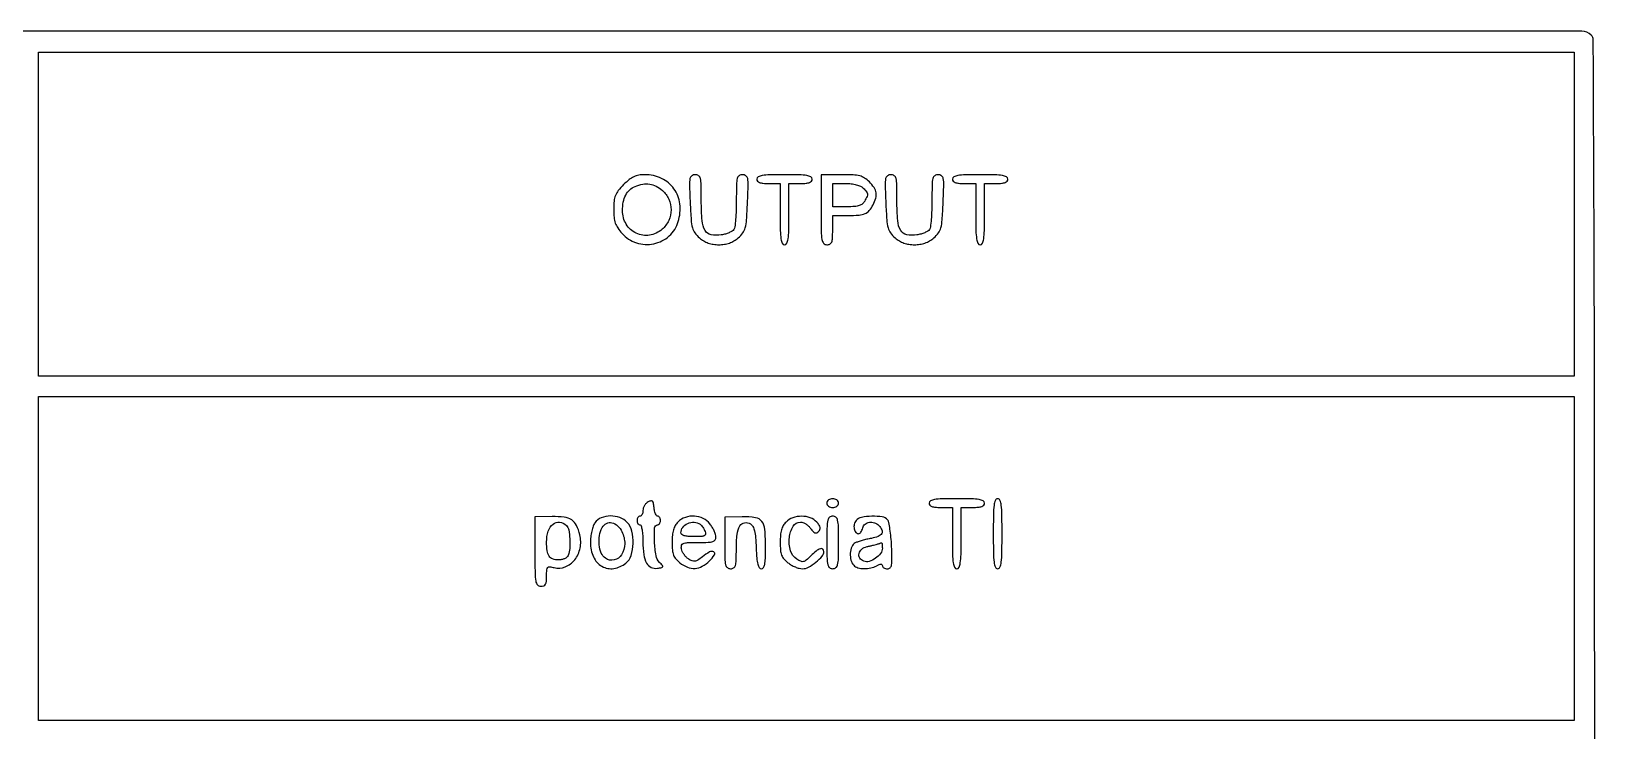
# Model space of a CAD drawing. Header units: millimetres. Extents: x 9982696 to 10277415, y 3207660 to 3335318.
# Drawn here: x 10019436.5 to 10019504.5, y 3333621.9 to 3333652.3 of the extents above; entities that cross this region are included whole.
import ezdxf

# ---------------------------------------------------------------- set-up
doc = ezdxf.new("R2010")
doc.units = ezdxf.units.MM
doc.header["$LTSCALE"] = 2

msp = doc.modelspace()

# ---------------------------------------------------------------- linework, layer by layer
msp.add_lwpolyline([(10019324.143, 3333524.021, 0.000002), (10019350.551, 3333523.998, 0.000133), (10019379.648, 3333523.981, 0.00008), (10019414.173, 3333523.975, 0.000071), (10019459.713, 3333523.982, 0.000351), (10019485.391, 3333524.007, 0.000016), (10019504.112, 3333524.039, 0.198457), (10019504.325, 3333524.128, 0.196938), (10019504.411, 3333524.334, 0.000233), (10019504.445, 3333529.037, 0.001377), (10019504.47, 3333535.563, 0.00029), (10019504.477, 3333546.965, 0.00015), (10019504.472, 3333561.793, 0.002539), (10019504.445, 3333566.687, 0.002021), (10019504.403, 3333569.501, 0.271532), (10019504.231, 3333569.782, 0.123497), (10019503.626, 3333569.934, 0.000003), (10019414.011, 3333569.924, 0.000002), (10019324.291, 3333569.913, 0.19888)], format="xyb")
for points in [[(10019323.83, 3333652.113, 0.09078), (10019323.805, 3333651.978, 0.000009), (10019323.797, 3333642.029, 0.000276), (10019323.794, 3333631.036, 0.000167), (10019323.802, 3333618.008), (10019323.835, 3333584.063), (10019414.053, 3333584.031, 0.000067), (10019461.014, 3333584.02, 0.000373), (10019486.217, 3333584.037, 0.000016), (10019504.2, 3333584.063, 0.256301), (10019504.372, 3333584.158, 0.141595), (10019504.414, 3333584.3, 0.000016), (10019504.444, 3333594.206, 0.000462), (10019504.467, 3333605.16, 0.000279), (10019504.475, 3333618.142, 0.000192), (10019504.469, 3333635.195, 0.000928), (10019504.444, 3333644.889, 0.000107), (10019504.412, 3333651.91, 0.197651), (10019504.325, 3333652.119, 0.198919), (10019503.913, 3333652.289, 0.000003), (10019414.024, 3333652.287, 0.000002), (10019324.077, 3333652.283, 0.311469)], [(10019462.27, 3333645.622, 0.025675), (10019462.035, 3333645.361, 0.075536), (10019461.913, 3333645.154, 0.072773), (10019461.855, 3333644.915, 0.022645), (10019461.838, 3333644.545, 0.022905), (10019461.854, 3333644.195, 0.058966), (10019461.907, 3333643.948, 0.065901), (10019462.012, 3333643.737, 0.034713), (10019462.192, 3333643.505, 0.13198), (10019462.824, 3333643.091, 0.131389), (10019463.579, 3333643.049, 0.133102), (10019464.247, 3333643.389, 0.136982), (10019464.643, 3333644.017, 0.102343), (10019464.71, 3333644.78, 0.126452), (10019464.454, 3333645.443, 0.129198), (10019463.915, 3333645.891, 0.109406), (10019463.19, 3333646.053, 0.040965), (10019462.925, 3333646.031, 0.068932), (10019462.713, 3333645.965, 0.061111), (10019462.51, 3333645.838, 0.025798)], [(10019463.954, 3333645.369, -0.110389), (10019464.235, 3333644.991, -0.107816), (10019464.333, 3333644.526, -0.106886), (10019464.227, 3333644.06, -0.106793), (10019463.939, 3333643.679, -0.138023), (10019463.392, 3333643.424, -0.151656), (10019462.815, 3333643.505, -0.150028), (10019462.381, 3333643.9, -0.13451), (10019462.219, 3333644.489, -0.046089), (10019462.254, 3333644.864, -0.073739), (10019462.358, 3333645.168, -0.086149), (10019462.531, 3333645.395, -0.091602), (10019462.767, 3333645.545, -0.050952), (10019463.103, 3333645.642, -0.081817), (10019463.401, 3333645.647, -0.084136), (10019463.678, 3333645.556, -0.056924)], [(10019465.161, 3333644.831, 0.005983), (10019465.203, 3333644.085, 0.047791), (10019465.258, 3333643.746, 0.093937), (10019465.365, 3333643.523, 0.056841), (10019465.564, 3333643.308, 0.043464), (10019465.749, 3333643.175, 0.048555), (10019465.949, 3333643.081, 0.04741), (10019466.166, 3333643.026, 0.038283), (10019466.407, 3333643.008, 0.038283), (10019466.647, 3333643.026, 0.04741), (10019466.865, 3333643.081, 0.048555), (10019467.064, 3333643.175, 0.043464), (10019467.25, 3333643.308, 0.056841), (10019467.449, 3333643.523, 0.093937), (10019467.555, 3333643.746, 0.047791), (10019467.611, 3333644.085, 0.005983), (10019467.653, 3333644.831, 0.003501), (10019467.681, 3333645.61, 0.051098), (10019467.661, 3333645.884, 0.195044), (10019467.585, 3333646.005, 0.157735), (10019467.437, 3333646.053, 0.149964), (10019467.289, 3333646.008, 0.186131), (10019467.207, 3333645.89, 0.054979), (10019467.174, 3333645.631, 0.004459), (10019467.166, 3333644.943, -0.008607), (10019467.158, 3333644.506, -0.011609), (10019467.135, 3333644.111, -0.008767), (10019467.102, 3333643.784, -0.112401), (10019467.061, 3333643.669, -0.11663), (10019466.992, 3333643.602, -0.03378), (10019466.857, 3333643.533, -0.031977), (10019466.691, 3333643.474, -0.0293), (10019466.514, 3333643.434, -0.089741), (10019466.072, 3333643.442, -0.214395), (10019465.81, 3333643.629, -0.114011), (10019465.678, 3333644.054, -0.0187), (10019465.645, 3333644.92, 0.00431), (10019465.639, 3333645.624, 0.054004), (10019465.606, 3333645.888, 0.185414), (10019465.525, 3333646.007, 0.152266), (10019465.377, 3333646.053, 0.157735), (10019465.229, 3333646.005, 0.195044), (10019465.152, 3333645.884, 0.051098), (10019465.132, 3333645.61, 0.003501)], [(10019468.057, 3333645.863, 0.176579), (10019468.088, 3333645.776, 0.128937), (10019468.173, 3333645.716, 0.069535), (10019468.325, 3333645.682, 0.020272), (10019468.564, 3333645.672), (10019469.072, 3333645.672), (10019469.072, 3333644.34, 0.004841), (10019469.079, 3333643.624, 0.030643), (10019469.108, 3333643.261, 0.072528), (10019469.164, 3333643.07, 0.292784), (10019469.262, 3333643.008, 0.292784), (10019469.36, 3333643.07, 0.072528), (10019469.416, 3333643.261, 0.030643), (10019469.446, 3333643.624, 0.004841), (10019469.452, 3333644.34), (10019469.452, 3333645.672), (10019469.96, 3333645.672, 0.020272), (10019470.2, 3333645.682, 0.069535), (10019470.351, 3333645.716, 0.128937), (10019470.436, 3333645.776, 0.176579), (10019470.468, 3333645.863, 0.280451), (10019470.409, 3333645.959, 0.080293), (10019470.235, 3333646.016, 0.033635), (10019469.904, 3333646.046, 0.005528), (10019469.262, 3333646.053, 0.005528), (10019468.62, 3333646.046, 0.033635), (10019468.289, 3333646.016, 0.080293), (10019468.115, 3333645.959, 0.280451)], [(10019470.848, 3333644.53, 0.002988), (10019470.854, 3333643.583, 0.038318), (10019470.885, 3333643.23, 0.142907), (10019470.962, 3333643.07, 0.212584), (10019471.102, 3333643.008, 0.110458), (10019471.235, 3333643.037, 0.189791), (10019471.312, 3333643.119, 0.083766), (10019471.348, 3333643.286, 0.011557), (10019471.356, 3333643.642), (10019471.356, 3333644.277), (10019472.022, 3333644.279, 0.017324), (10019472.501, 3333644.297, 0.082945), (10019472.765, 3333644.361, 0.118379), (10019472.947, 3333644.495, 0.052982), (10019473.114, 3333644.744, 0.05201), (10019473.229, 3333645.032, 0.110735), (10019473.242, 3333645.269, 0.107889), (10019473.152, 3333645.494, 0.047791), (10019472.948, 3333645.742, 0.051949), (10019472.743, 3333645.908, 0.081415), (10019472.536, 3333645.999, 0.052321), (10019472.25, 3333646.042, 0.010938), (10019471.742, 3333646.053), (10019470.848, 3333646.053)], [(10019472.679, 3333645.473, -0.02205), (10019472.824, 3333645.315, -0.145631), (10019472.866, 3333645.218, -0.135273), (10019472.849, 3333645.111, -0.018083), (10019472.747, 3333644.903, -0.097086), (10019472.649, 3333644.783, -0.09539), (10019472.513, 3333644.708, -0.060631), (10019472.309, 3333644.669, -0.017409), (10019471.986, 3333644.657), (10019471.356, 3333644.657), (10019471.356, 3333645.165), (10019471.356, 3333645.672), (10019471.918, 3333645.672, -0.027709), (10019472.162, 3333645.659, -0.036352), (10019472.381, 3333645.618, -0.041435), (10019472.56, 3333645.555, -0.091152)], [(10019473.663, 3333644.831, 0.005983), (10019473.705, 3333644.085, 0.047791), (10019473.761, 3333643.746, 0.093937), (10019473.867, 3333643.523, 0.056841), (10019474.066, 3333643.308, 0.043464), (10019474.252, 3333643.175, 0.048555), (10019474.451, 3333643.081, 0.04741), (10019474.669, 3333643.026, 0.038283), (10019474.909, 3333643.008, 0.038283), (10019475.15, 3333643.026, 0.04741), (10019475.367, 3333643.081, 0.048555), (10019475.567, 3333643.175, 0.043464), (10019475.752, 3333643.308, 0.056841), (10019475.951, 3333643.523, 0.093937), (10019476.058, 3333643.746, 0.047791), (10019476.113, 3333644.085, 0.005983), (10019476.155, 3333644.831, 0.003501), (10019476.184, 3333645.61, 0.051098), (10019476.164, 3333645.884, 0.195044), (10019476.087, 3333646.005, 0.157735), (10019475.939, 3333646.053, 0.149964), (10019475.791, 3333646.008, 0.186131), (10019475.71, 3333645.89, 0.054979), (10019475.676, 3333645.631, 0.004459), (10019475.669, 3333644.943, -0.008607), (10019475.66, 3333644.506, -0.011609), (10019475.637, 3333644.111, -0.008767), (10019475.604, 3333643.784, -0.112401), (10019475.563, 3333643.669, -0.11663), (10019475.494, 3333643.602, -0.03378), (10019475.36, 3333643.533, -0.031977), (10019475.194, 3333643.474, -0.0293), (10019475.016, 3333643.434, -0.089741), (10019474.574, 3333643.442, -0.214395), (10019474.313, 3333643.629, -0.114011), (10019474.18, 3333644.054, -0.0187), (10019474.148, 3333644.92, 0.00431), (10019474.142, 3333645.624, 0.054004), (10019474.109, 3333645.888, 0.185414), (10019474.027, 3333646.007, 0.152266), (10019473.879, 3333646.053, 0.157735), (10019473.731, 3333646.005, 0.195044), (10019473.655, 3333645.884, 0.051098), (10019473.635, 3333645.61, 0.003501)], [(10019476.559, 3333645.863, 0.176579), (10019476.591, 3333645.776, 0.128937), (10019476.675, 3333645.716, 0.069535), (10019476.827, 3333645.682, 0.020272), (10019477.066, 3333645.672), (10019477.574, 3333645.672), (10019477.574, 3333644.34, 0.004841), (10019477.581, 3333643.624, 0.030643), (10019477.61, 3333643.261, 0.072528), (10019477.667, 3333643.07, 0.292784), (10019477.764, 3333643.008, 0.292784), (10019477.862, 3333643.07, 0.072528), (10019477.919, 3333643.261, 0.030643), (10019477.948, 3333643.624, 0.004841), (10019477.955, 3333644.34), (10019477.955, 3333645.672), (10019478.462, 3333645.672, 0.020272), (10019478.702, 3333645.682, 0.069535), (10019478.854, 3333645.716, 0.128937), (10019478.938, 3333645.776, 0.176579), (10019478.97, 3333645.863, 0.280451), (10019478.911, 3333645.959, 0.080293), (10019478.737, 3333646.016, 0.033635), (10019478.407, 3333646.046, 0.005528), (10019477.764, 3333646.053, 0.005528), (10019477.122, 3333646.046, 0.033635), (10019476.792, 3333646.016, 0.080293), (10019476.618, 3333645.959, 0.280451)], [(10019463.33, 3333631.826, 0.074546), (10019463.245, 3333631.76, 0.055529), (10019463.173, 3333631.665, 0.055881), (10019463.124, 3333631.557, 0.07861), (10019463.107, 3333631.453, -0.049301), (10019463.098, 3333631.359, -0.069297), (10019463.07, 3333631.279, -0.089471), (10019463.029, 3333631.225, -0.187159), (10019462.981, 3333631.206, 0.148195), (10019462.932, 3333631.191, 0.098894), (10019462.891, 3333631.15, 0.082425), (10019462.863, 3333631.088, 0.064853), (10019462.854, 3333631.016, 0.064853), (10019462.863, 3333630.943, 0.082425), (10019462.891, 3333630.881, 0.098894), (10019462.932, 3333630.84, 0.148195), (10019462.981, 3333630.825, -0.337146), (10019463.03, 3333630.787, -0.024906), (10019463.07, 3333630.609, -0.026529), (10019463.098, 3333630.371, -0.016099), (10019463.107, 3333630.088, 0.031669), (10019463.143, 3333629.532, 0.094828), (10019463.261, 3333629.171, 0.158076), (10019463.461, 3333628.983, 0.146726), (10019463.741, 3333628.941, 0.014067), (10019463.924, 3333628.973, 0.266094), (10019463.967, 3333629.01, 0.271435), (10019463.956, 3333629.065, 0.014528), (10019463.829, 3333629.198, -0.156719), (10019463.679, 3333629.488, -0.028149), (10019463.612, 3333630.1, -0.02471), (10019463.609, 3333630.698, -0.401012), (10019463.742, 3333630.825, 0.148195), (10019463.79, 3333630.84, 0.098894), (10019463.832, 3333630.881, 0.082425), (10019463.859, 3333630.943, 0.064853), (10019463.869, 3333631.016, 0.060556), (10019463.86, 3333631.088, 0.07923), (10019463.834, 3333631.15, 0.097254), (10019463.795, 3333631.191, 0.157486), (10019463.75, 3333631.206, -0.243326), (10019463.702, 3333631.231, -0.053523), (10019463.654, 3333631.315, -0.044256), (10019463.615, 3333631.436, -0.029765), (10019463.591, 3333631.579, 0.019594), (10019463.562, 3333631.779, 0.15855), (10019463.518, 3333631.86, 0.267107), (10019463.449, 3333631.877, 0.056904)], [(10019471.102, 3333631.777, 0.130775), (10019471.122, 3333631.704, 0.10214), (10019471.176, 3333631.642, 0.08892), (10019471.258, 3333631.601, 0.072314), (10019471.356, 3333631.587, 0.072314), (10019471.454, 3333631.601, 0.08892), (10019471.536, 3333631.642, 0.10214), (10019471.59, 3333631.704, 0.130775), (10019471.61, 3333631.777, 0.130775), (10019471.59, 3333631.85, 0.10214), (10019471.536, 3333631.912, 0.08892), (10019471.454, 3333631.953, 0.072314), (10019471.356, 3333631.967, 0.072314), (10019471.258, 3333631.953, 0.08892), (10019471.176, 3333631.912, 0.10214), (10019471.122, 3333631.85, 0.130775)], [(10019475.544, 3333631.777, 0.176579), (10019475.575, 3333631.69, 0.128937), (10019475.66, 3333631.63, 0.069535), (10019475.812, 3333631.596, 0.020272), (10019476.051, 3333631.587), (10019476.559, 3333631.587), (10019476.559, 3333630.254, 0.004841), (10019476.566, 3333629.538, 0.030643), (10019476.595, 3333629.175, 0.072528), (10019476.651, 3333628.984, 0.292784), (10019476.749, 3333628.922, 0.292784), (10019476.847, 3333628.984, 0.072528), (10019476.903, 3333629.175, 0.030643), (10019476.933, 3333629.538, 0.004841), (10019476.94, 3333630.254), (10019476.94, 3333631.587), (10019477.447, 3333631.587, 0.020272), (10019477.687, 3333631.596, 0.069535), (10019477.838, 3333631.63, 0.128937), (10019477.923, 3333631.69, 0.176579), (10019477.955, 3333631.777, 0.280451), (10019477.896, 3333631.874, 0.080293), (10019477.722, 3333631.931, 0.033635), (10019477.391, 3333631.96, 0.005528), (10019476.749, 3333631.967, 0.005528), (10019476.107, 3333631.96, 0.033635), (10019475.776, 3333631.931, 0.080293), (10019475.602, 3333631.874, 0.280451)], [(10019478.335, 3333630.444, 0.004073), (10019478.342, 3333629.618, 0.027022), (10019478.371, 3333629.207, 0.062466), (10019478.427, 3333628.989, 0.308488), (10019478.526, 3333628.922, 0.308488), (10019478.625, 3333628.989, 0.062466), (10019478.68, 3333629.207, 0.027022), (10019478.709, 3333629.618, 0.004073), (10019478.716, 3333630.444, 0.004073), (10019478.709, 3333631.271, 0.027022), (10019478.68, 3333631.682, 0.062466), (10019478.625, 3333631.9, 0.308488), (10019478.526, 3333631.967, 0.308488), (10019478.427, 3333631.9, 0.062466), (10019478.371, 3333631.682, 0.027022), (10019478.342, 3333631.271, 0.004073)], [(10019458.412, 3333629.669, 0.003025), (10019458.418, 3333628.731, 0.038648), (10019458.449, 3333628.381, 0.143805), (10019458.526, 3333628.222, 0.211282), (10019458.666, 3333628.16, 0.08801), (10019458.793, 3333628.183, 0.177544), (10019458.87, 3333628.248, 0.107342), (10019458.909, 3333628.374, 0.022274), (10019458.92, 3333628.607, -0.015243), (10019458.928, 3333628.876, -0.169164), (10019458.969, 3333628.974, -0.24275), (10019459.054, 3333629.006, -0.033224), (10019459.247, 3333628.971, 0.157483), (10019459.73, 3333629.004, 0.132422), (10019460.143, 3333629.312, 0.117375), (10019460.378, 3333629.822, 0.108327), (10019460.368, 3333630.4, 0.056096), (10019460.222, 3333630.805, 0.134657), (10019460.012, 3333631.041, 0.114092), (10019459.687, 3333631.16, 0.034314), (10019459.157, 3333631.189), (10019458.412, 3333631.179)], [(10019459.783, 3333630.8, -0.152596), (10019459.883, 3333630.608, -0.030439), (10019459.93, 3333630.219, -0.033005), (10019459.926, 3333629.808, -0.073232), (10019459.858, 3333629.503, -0.122927), (10019459.802, 3333629.423, -0.069839), (10019459.703, 3333629.359, -0.06032), (10019459.573, 3333629.317, -0.04885), (10019459.427, 3333629.302, -0.088295), (10019459.184, 3333629.346, -0.161812), (10019459.029, 3333629.47, -0.112807), (10019458.944, 3333629.7, -0.03189), (10019458.92, 3333630.083, -0.075797), (10019458.991, 3333630.551, -0.144667), (10019459.201, 3333630.865, -0.211478), (10019459.488, 3333630.947, -0.162732)], [(10019461.021, 3333630.924, 0.069208), (10019460.945, 3333630.775, 0.027605), (10019460.881, 3333630.553, 0.02658), (10019460.838, 3333630.303, 0.029492), (10019460.823, 3333630.058, 0.10657), (10019460.957, 3333629.438, 0.1564), (10019461.328, 3333629.027, 0.172042), (10019461.84, 3333628.931, 0.131935), (10019462.364, 3333629.164, 0.14708), (10019462.591, 3333629.497, 0.068462), (10019462.68, 3333630.018, 0.067409), (10019462.625, 3333630.554, 0.125381), (10019462.422, 3333630.939, 0.124051), (10019462.11, 3333631.147, 0.088278), (10019461.694, 3333631.216, 0.091274), (10019461.292, 3333631.138, 0.147315)], [(10019462.195, 3333630.535, -0.110591), (10019462.316, 3333630.008, -0.141153), (10019462.181, 3333629.531, -0.202297), (10019461.859, 3333629.303, -0.209919), (10019461.477, 3333629.379, -0.142725), (10019461.296, 3333629.605, -0.072572), (10019461.206, 3333629.961, -0.067353), (10019461.219, 3333630.36, -0.081512), (10019461.339, 3333630.714, -0.15486), (10019461.519, 3333630.889, -0.169398), (10019461.76, 3333630.921, -0.137405), (10019462.007, 3333630.792, -0.093389)], [(10019464.63, 3333630.952, 0.065724), (10019464.512, 3333630.798, 0.060528), (10019464.434, 3333630.614, 0.047963), (10019464.39, 3333630.381, 0.022344), (10019464.376, 3333630.073, 0.02011), (10019464.39, 3333629.73, 0.070008), (10019464.438, 3333629.515, 0.089449), (10019464.537, 3333629.35, 0.046892), (10019464.711, 3333629.185, 0.070259), (10019465.045, 3333628.99, 0.111823), (10019465.371, 3333628.937, 0.111813), (10019465.687, 3333629.029, 0.070239), (10019465.997, 3333629.261, 0.04721), (10019466.213, 3333629.523, 0.436502), (10019466.183, 3333629.65, 0.266157), (10019466.007, 3333629.65, 0.036821), (10019465.69, 3333629.437, -0.021689), (10019465.492, 3333629.295, -0.108057), (10019465.364, 3333629.246, -0.139112), (10019465.245, 3333629.261, -0.045032), (10019465.086, 3333629.346, -0.055261), (10019464.982, 3333629.433, -0.041314), (10019464.887, 3333629.55, -0.042184), (10019464.815, 3333629.676, -0.071106), (10019464.78, 3333629.793, -0.104606), (10019464.789, 3333629.942, -0.241233), (10019464.863, 3333630.023, -0.082087), (10019465.041, 3333630.057, -0.006994), (10019465.51, 3333630.064, 0.008733), (10019465.943, 3333630.071, 0.065896), (10019466.145, 3333630.105, 0.172102), (10019466.243, 3333630.178, 0.148817), (10019466.28, 3333630.3, 0.078685), (10019466.262, 3333630.414, 0.029388), (10019466.203, 3333630.566, 0.028242), (10019466.118, 3333630.726, 0.030501), (10019466.017, 3333630.872, 0.112063), (10019465.723, 3333631.11, 0.100298), (10019465.342, 3333631.211, 0.100173), (10019464.951, 3333631.155, 0.111476)], [(10019465.591, 3333630.855, -0.062485), (10019465.649, 3333630.804, -0.02892), (10019465.711, 3333630.724, -0.028095), (10019465.768, 3333630.632, -0.034842), (10019465.809, 3333630.54, -0.113427), (10019465.824, 3333630.425, -0.266876), (10019465.776, 3333630.357, -0.096645), (10019465.64, 3333630.325, -0.010977), (10019465.324, 3333630.318, -0.018723), (10019465.072, 3333630.327, -0.052103), (10019464.898, 3333630.359, -0.08899), (10019464.794, 3333630.41, -0.237487), (10019464.757, 3333630.483, -0.163521), (10019464.837, 3333630.72, -0.126297), (10019465.052, 3333630.891, -0.119283), (10019465.333, 3333630.943, -0.137213)], [(10019466.661, 3333630.046, 0.004593), (10019466.667, 3333629.364, 0.050964), (10019466.7, 3333629.094, 0.169746), (10019466.777, 3333628.97, 0.170672), (10019466.914, 3333628.922, 0.140474), (10019467.05, 3333628.961, 0.184439), (10019467.127, 3333629.063, 0.064066), (10019467.161, 3333629.28, 0.006771), (10019467.168, 3333629.794, -0.027423), (10019467.202, 3333630.417, -0.102724), (10019467.323, 3333630.788, -0.231243), (10019467.522, 3333630.923, -0.177741), (10019467.782, 3333630.868, -0.134651), (10019467.885, 3333630.756, -0.059981), (10019467.955, 3333630.566, -0.037252), (10019468.002, 3333630.275, -0.011202), (10019468.03, 3333629.828, 0.009151), (10019468.057, 3333629.377, 0.040645), (10019468.099, 3333629.115, 0.08391), (10019468.162, 3333628.971, 0.25421), (10019468.252, 3333628.922, 0.252923), (10019468.342, 3333628.97, 0.094439), (10019468.399, 3333629.107, 0.04226), (10019468.429, 3333629.362, 0.008577), (10019468.437, 3333629.818, 0.017912), (10019468.408, 3333630.631, 0.143228), (10019468.279, 3333630.978, 0.198731), (10019468.003, 3333631.142, 0.039919), (10019467.421, 3333631.181), (10019466.661, 3333631.17)], [(10019469.326, 3333630.952, 0.065724), (10019469.207, 3333630.798, 0.060528), (10019469.129, 3333630.614, 0.047963), (10019469.086, 3333630.381, 0.022344), (10019469.072, 3333630.073, 0.02011), (10019469.086, 3333629.73, 0.070008), (10019469.134, 3333629.515, 0.089449), (10019469.232, 3333629.35, 0.046892), (10019469.406, 3333629.185, 0.03844), (10019469.557, 3333629.084, 0.030776), (10019469.732, 3333628.999, 0.031716), (10019469.905, 3333628.94, 0.065831), (10019470.046, 3333628.922, 0.127431), (10019470.304, 3333628.989, 0.04401), (10019470.626, 3333629.206, 0.042985), (10019470.897, 3333629.469, 0.180948), (10019470.975, 3333629.677, 0.236955), (10019470.926, 3333629.776, 0.247639), (10019470.819, 3333629.793, 0.088102), (10019470.639, 3333629.693, 0.025759), (10019470.404, 3333629.481, -0.01794), (10019470.203, 3333629.294, -0.120841), (10019470.083, 3333629.233, -0.16442), (10019469.966, 3333629.244, -0.041116), (10019469.796, 3333629.337, -0.17779), (10019469.524, 3333629.705, -0.096089), (10019469.472, 3333630.274, -0.109516), (10019469.634, 3333630.768, -0.264595), (10019469.957, 3333630.952, -0.093919), (10019470.064, 3333630.932, -0.048605), (10019470.186, 3333630.87, -0.045958), (10019470.303, 3333630.779, -0.051856), (10019470.396, 3333630.672, 0.028025), (10019470.501, 3333630.539, 0.122952), (10019470.583, 3333630.482, 0.196723), (10019470.659, 3333630.485, 0.091956), (10019470.743, 3333630.542, 0.090475), (10019470.803, 3333630.629, 0.15703), (10019470.812, 3333630.715, 0.105818), (10019470.769, 3333630.814, 0.028835), (10019470.661, 3333630.949, 0.122549), (10019470.38, 3333631.137, 0.08652), (10019470.005, 3333631.204, 0.085147), (10019469.623, 3333631.139, 0.112439)], [(10019471.102, 3333630.064, 0.004487), (10019471.108, 3333629.37, 0.050222), (10019471.141, 3333629.096, 0.168559), (10019471.218, 3333628.971, 0.17273), (10019471.356, 3333628.922, 0.17273), (10019471.494, 3333628.971, 0.168559), (10019471.571, 3333629.096, 0.050222), (10019471.604, 3333629.37, 0.004487), (10019471.61, 3333630.064, 0.004487), (10019471.604, 3333630.758, 0.050222), (10019471.571, 3333631.031, 0.168559), (10019471.494, 3333631.157, 0.17273), (10019471.356, 3333631.206, 0.17273), (10019471.218, 3333631.157, 0.168559), (10019471.141, 3333631.031, 0.050222), (10019471.108, 3333630.758, 0.004487)], [(10019472.373, 3333631.017, 0.120295), (10019472.292, 3333630.852, 0.099875), (10019472.289, 3333630.657, 0.12137), (10019472.359, 3333630.503, 0.229755), (10019472.479, 3333630.444, 0.177388), (10019472.529, 3333630.463, 0.061393), (10019472.581, 3333630.519, 0.05167), (10019472.628, 3333630.601, 0.040275), (10019472.662, 3333630.698, -0.156788), (10019472.765, 3333630.861, -0.138056), (10019472.95, 3333630.943, -0.122623), (10019473.169, 3333630.922, -0.11083), (10019473.361, 3333630.8, -0.090674), (10019473.492, 3333630.611, -0.242145), (10019473.484, 3333630.451, -0.171579), (10019473.336, 3333630.326, -0.046511), (10019473.037, 3333630.243, 0.013292), (10019472.839, 3333630.202, 0.012017), (10019472.636, 3333630.149, 0.012136), (10019472.457, 3333630.093, 0.03708), (10019472.339, 3333630.043, 0.17695), (10019472.19, 3333629.88, 0.0806), (10019472.122, 3333629.595, 0.077688), (10019472.148, 3333629.291, 0.137659), (10019472.27, 3333629.074, 0.127405), (10019472.451, 3333628.967, 0.064479), (10019472.715, 3333628.927, 0.059891), (10019473.006, 3333628.956, 0.068374), (10019473.268, 3333629.053, -0.024465), (10019473.38, 3333629.106, -0.098707), (10019473.454, 3333629.121, -0.223915), (10019473.496, 3333629.101, -0.174147), (10019473.513, 3333629.053, 0.165298), (10019473.53, 3333629.003, 0.095381), (10019473.578, 3333628.96, 0.076451), (10019473.65, 3333628.931, 0.057216), (10019473.735, 3333628.921, 0.197021), (10019473.85, 3333628.968, 0.154623), (10019473.913, 3333629.087, 0.050239), (10019473.933, 3333629.338, 0.005749), (10019473.915, 3333629.905, 0.011678), (10019473.889, 3333630.293, 0.015294), (10019473.846, 3333630.646, 0.01282), (10019473.794, 3333630.935, 0.122952), (10019473.741, 3333631.047, 0.185694), (10019473.512, 3333631.175, 0.041642), (10019473.059, 3333631.203, 0.0419), (10019472.606, 3333631.155, 0.173862)], [(10019473.513, 3333629.813, -0.163242), (10019473.438, 3333629.588, -0.078698), (10019473.216, 3333629.375, -0.078937), (10019472.941, 3333629.241, -0.166696), (10019472.706, 3333629.25, -0.157212), (10019472.536, 3333629.387, -0.202607), (10019472.5, 3333629.583, -0.169947), (10019472.617, 3333629.772, -0.115866), (10019472.847, 3333629.882, 0.003509), (10019472.99, 3333629.915, 0.00363), (10019473.131, 3333629.949, 0.003504), (10019473.252, 3333629.98, 0.015583), (10019473.323, 3333630.001, -0.000365), (10019473.374, 3333630.018, -0.000436), (10019473.422, 3333630.034, -0.000376), (10019473.462, 3333630.048, -0.002847), (10019473.482, 3333630.054, -0.44555), (10019473.494, 3333630.046, -0.017282), (10019473.504, 3333629.987, -0.020851), (10019473.511, 3333629.908, -0.011894)]]:
    msp.add_lwpolyline(points, format="xyb", close=True)
for points in [[(10019503.589, 3333644.34), (10019503.589, 3333637.297), (10019470.214, 3333637.297), (10019436.839, 3333637.297), (10019436.839, 3333644.34), (10019436.839, 3333651.383), (10019470.214, 3333651.383), (10019503.589, 3333651.383)], [(10019503.589, 3333629.366), (10019503.589, 3333622.323), (10019470.214, 3333622.323), (10019436.839, 3333622.323), (10019436.839, 3333629.366), (10019436.839, 3333636.409), (10019470.214, 3333636.409), (10019503.589, 3333636.409)]]:
    msp.add_lwpolyline(points, close=True)

doc.saveas('drawing.dxf')
